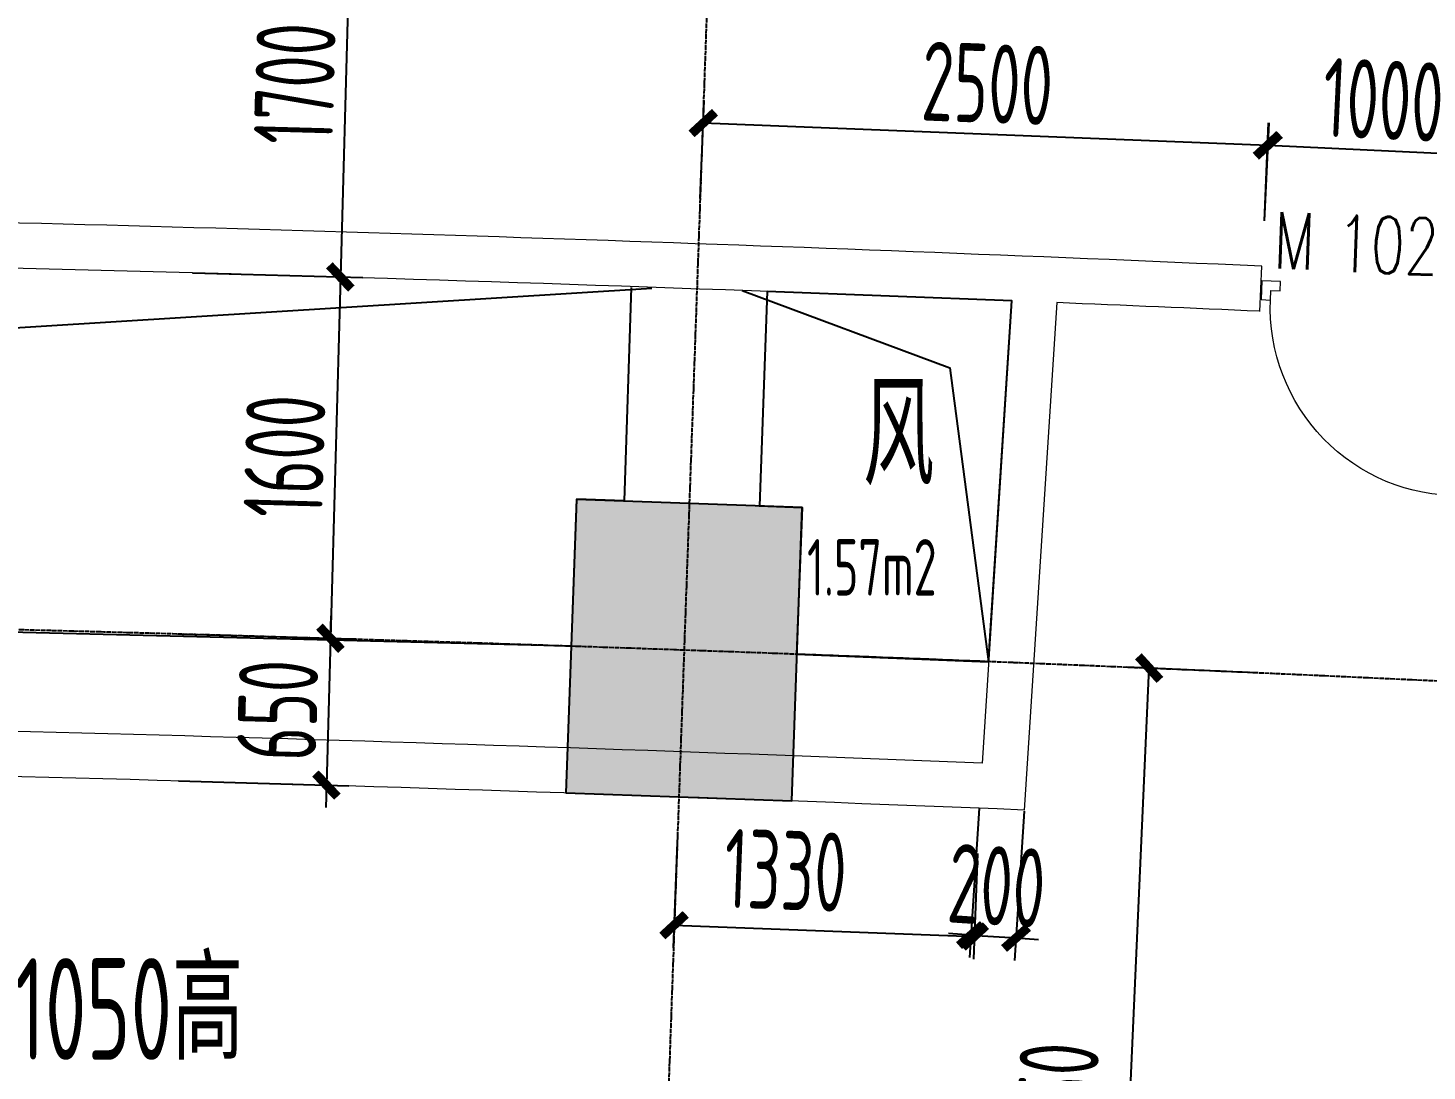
# Model space of a CAD drawing. Header units: millimetres. Extents: x 11677979 to 24947533, y -12764720 to -6308891.
# Drawn here: x 11786499 to 11792693, y -6395431 to -6390814 of the extents above; entities that cross this region are included whole.
import ezdxf
from ezdxf.enums import TextEntityAlignment as Align

# ---------------------------------------------------------------- set-up
doc = ezdxf.new("R2010")
doc.units = ezdxf.units.MM
doc.header["$LTSCALE"] = 10
for name, pattern in [('A2-RG-AXIS$0$CENTER', [2, 1.25, -0.25, 0.25, -0.25]), ('A2-RG-AXIS$0$DOTE', [2.42, 2, -0.2, 0.02, -0.2]), ('A2-RI-F4$0$A2-RG-AXIS$0$CENTER', [2, 1.25, -0.25, 0.25, -0.25]), ('A2-RI-F4$0$A2-RG-AXIS$0$DOTE', [2.42, 2, -0.2, 0.02, -0.2])]:
    doc.linetypes.add(name, pattern=pattern)
for name, color, linetype in [('A2-RB-F4$0$$34$A-DIMS-100', 1, 'Continuous'), ('A2-RB-F4$0$A-DIMS-100', 1, 'Continuous'), ('A2-RG-AXIS$0$A-GRID', 1, 'A2-RG-AXIS$0$CENTER'), ('A2-RI-F4$0$A-HOLE', 2, 'Continuous'), ('A2-RI-F4$0$A-SYMB-AREA', 4, 'Continuous'), ('A2-RI-F4$0$A-SYMB-DOOR', 4, 'Continuous'), ('A2-RI-F4$0$A-SYMB-NAME', 4, 'Continuous'), ('A2-RI-F4$0$A-SYMB-VOID', 35, 'Continuous'), ('A2-RI-F4$0$A2-RB-F4$0$$34$A-DIMS-100', 1, 'Continuous'), ('A2-RI-F4$0$A2-RB-F4$0$A-DIMS-100', 1, 'Continuous'), ('A2-RI-F4$0$A2-RG-AXIS$0$A-GRID', 1, 'A2-RI-F4$0$A2-RG-AXIS$0$CENTER'), ('A2-RI-F4$0$A2-RS-F4$0$A-HATH-GRAY', 8, 'Continuous'), ('A2-RI-F4$0$A2-RS-F4$0$A-WALL-CONC', 6, 'Continuous'), ('A2-RS-F4$0$A-HATH-GRAY', 8, 'Continuous'), ('A2-RS-F4$0$A-WALL-CONC', 6, 'Continuous')]:
    doc.layers.add(name, color=color, linetype=linetype)
doc.layers.add('A2-RI-F4$0$A-DOOR', color=32, linetype='Continuous', lineweight=5)
doc.layers.add('A2-RI-F4$0$A-WALL', color=7, linetype='Continuous', lineweight=5)
doc.styles.add('A2-RB-F4$0$$0$XD2008', font='hzs.shx', dxfattribs={"width": 0.7, "bigfont": 'hztxt.shx'})
doc.styles.add('A2-RB-F4$0$XD2008', font='hzs.shx', dxfattribs={"width": 0.7, "bigfont": 'hztxt.shx'})
doc.styles.add('A2-RI-F4$0$A2-RB-F4$0$$0$XD2008', font='hzs.shx', dxfattribs={"width": 0.7, "bigfont": 'hztxt.shx'})
doc.styles.add('A2-RI-F4$0$A2-RB-F4$0$XD2008', font='hzs.shx', dxfattribs={"width": 0.7, "bigfont": 'hztxt.shx'})
doc.styles.add('A2-RI-F4$0$ECADI', font='hzs.shx', dxfattribs={"width": 0.7, "bigfont": 'hztxt.shx'})
doc.styles.add('A2-RI-F4$0$ECADI-TXT', font='simplex.shx', dxfattribs={"bigfont": 'hztxt.shx'})
doc.dimstyles.new('A2-RB-F4$0$$0$XD100$0', dxfattribs={"dimscale": 100, "dimtxt": 3.5, "dimasz": 1, "dimexe": 1, "dimexo": 2, "dimgap": 0.5, "dimtad": 1, "dimdec": 0, "dimdsep": 46, "dimtxsty": 'A2-RB-F4$0$$0$XD2008', "dimblk1": 'A2-RB-F4$0$$20$_ArchTick', "dimblk2": 'A2-RB-F4$0$$20$_ArchTick', "dimsah": 1, "dimcen": 2.5, "dimclrt": 4, "dimaunit": 1, "dimadec": 0, "dimazin": 0, "dimtfac": 1, "dimtdec": 0, "dimtix": 1, "dimtmove": 2, "dimatfit": 3, "dimfxl": 0, "dimtolj": 1, "dimtzin": 0, "dimarcsym": 0})
doc.dimstyles.new('A2-RB-F4$0$XD100$0', dxfattribs={"dimscale": 100, "dimtxt": 3.5, "dimasz": 1, "dimexe": 1, "dimexo": 2, "dimgap": 0.5, "dimtad": 1, "dimdec": 0, "dimdsep": 46, "dimtxsty": 'A2-RB-F4$0$XD2008', "dimblk1": 'A2-RB-F4$0$_ArchTick', "dimblk2": 'A2-RB-F4$0$_ArchTick', "dimsah": 1, "dimcen": 2.5, "dimclrt": 4, "dimaunit": 1, "dimadec": 0, "dimazin": 0, "dimtfac": 1, "dimtdec": 0, "dimtix": 1, "dimtmove": 1, "dimatfit": 3, "dimfxl": 0, "dimtolj": 1, "dimtzin": 0, "dimarcsym": 0})
doc.dimstyles.new('A2-RI-F4$0$A2-RB-F4$0$$0$XD100$0', dxfattribs={"dimscale": 100, "dimtxt": 3.5, "dimasz": 1, "dimexe": 1, "dimexo": 2, "dimgap": 0.5, "dimtad": 1, "dimdec": 0, "dimdsep": 46, "dimtxsty": 'A2-RI-F4$0$A2-RB-F4$0$$0$XD2008', "dimblk1": 'A2-RI-F4$0$A2-RB-F4$0$$20$_ArchTick', "dimblk2": 'A2-RI-F4$0$A2-RB-F4$0$$20$_ArchTick', "dimsah": 1, "dimcen": 2.5, "dimclrt": 4, "dimaunit": 1, "dimadec": 0, "dimazin": 0, "dimtfac": 1, "dimtdec": 0, "dimtix": 1, "dimtmove": 2, "dimatfit": 3, "dimfxl": 0, "dimtolj": 1, "dimtzin": 0, "dimarcsym": 0})
doc.dimstyles.new('A2-RI-F4$0$A2-RB-F4$0$XD100$0', dxfattribs={"dimscale": 100, "dimtxt": 3.5, "dimasz": 1, "dimexe": 1, "dimexo": 2, "dimgap": 0.5, "dimtad": 1, "dimdec": 0, "dimdsep": 46, "dimtxsty": 'A2-RI-F4$0$A2-RB-F4$0$XD2008', "dimblk1": 'A2-RI-F4$0$A2-RB-F4$0$_ArchTick', "dimblk2": 'A2-RI-F4$0$A2-RB-F4$0$_ArchTick', "dimsah": 1, "dimcen": 2.5, "dimclrt": 4, "dimaunit": 1, "dimadec": 0, "dimazin": 0, "dimtfac": 1, "dimtdec": 0, "dimtix": 1, "dimtmove": 1, "dimatfit": 3, "dimfxl": 0, "dimtolj": 1, "dimtzin": 0, "dimarcsym": 0})

# ---------------------------------------------------------------- blocks, each defined once
blk = doc.blocks.new('A2-RB-F4$0$$20$_ArchTick')
at = {"color": 0, "linetype": 'ByBlock', "const_width": 0.4}
blk.add_lwpolyline([(-0.5, -0.5), (0.5, 0.5)], dxfattribs=at)
blk = doc.blocks.new('*D341')
at = {"layer": 'A2-RB-F4$0$$34$A-DIMS-100', "color": 0, "lineweight": -2, "transparency": 16777216}
for p, q in [((11787274.4, -6390198.7), (11788028.6, -6390219.4)), ((11787928.6, -6390216.7), (11787882, -6391916)), ((11787227.8, -6391898.1), (11787982, -6391918.8))]:
    blk.add_line(p, q, dxfattribs=at)
at = {"layer": 'Defpoints', "color": 0, "transparency": 16777216}
for p in [(11787074.5, -6390193.2), (11787027.9, -6391892.6), (11787882, -6391916)]:
    blk.add_point(p, dxfattribs=at)
at = {"layer": 'A2-RB-F4$0$$34$A-DIMS-100', "color": 0, "lineweight": -2, "transparency": 16777216, "xscale": 100, "yscale": 100, "zscale": 100}
for p, rotation in [((11787928.6, -6390216.7), 88.42773998202016), ((11787882, -6391916), 268.4277399820201)]:
    blk.add_blockref('A2-RB-F4$0$$20$_ArchTick', p, dxfattribs=dict(at, rotation=rotation))
at = {"layer": 'A2-RB-F4$0$$34$A-DIMS-100', "color": 4, "transparency": 16777216, "insert": (11787680.4, -6391060.2), "char_height": 350, "attachment_point": 5, "rotation": 88.42774, "style": 'A2-RB-F4$0$$0$XD2008'}
blk.add_mtext('\\A1;1700', dxfattribs=at)
blk = doc.blocks.new('*D342')
at = {"layer": 'A2-RB-F4$0$$34$A-DIMS-100', "color": 0, "lineweight": -2, "transparency": 16777216}
for p, q in [((11787227.8, -6391898.1), (11787982, -6391918.8)), ((11787882, -6391916), (11787838.1, -6393515.4)), ((11787183.9, -6393497.5), (11787938.1, -6393518.2))]:
    blk.add_line(p, q, dxfattribs=at)
at = {"layer": 'Defpoints', "color": 0, "transparency": 16777216}
for p in [(11787027.9, -6391892.6), (11786984, -6393492), (11787838.1, -6393515.4)]:
    blk.add_point(p, dxfattribs=at)
at = {"layer": 'A2-RB-F4$0$$34$A-DIMS-100', "color": 0, "lineweight": -2, "transparency": 16777216, "xscale": 100, "yscale": 100, "zscale": 100}
for p, rotation in [((11787882, -6391916), 88.42773998210096), ((11787838.1, -6393515.4), 268.427739982101)]:
    blk.add_blockref('A2-RB-F4$0$$20$_ArchTick', p, dxfattribs=dict(at, rotation=rotation))
at = {"layer": 'A2-RB-F4$0$$34$A-DIMS-100', "color": 4, "transparency": 16777216, "insert": (11787635.1, -6392709.5), "char_height": 350, "attachment_point": 5, "rotation": 88.42774, "style": 'A2-RB-F4$0$$0$XD2008'}
blk.add_mtext('\\A1;1600', dxfattribs=at)
blk = doc.blocks.new('A2-RB-F4$0$_ArchTick')
at = {"color": 0, "linetype": 'ByBlock', "const_width": 0.4}
blk.add_lwpolyline([(-0.5, -0.5), (0.5, 0.5)], dxfattribs=at)
blk = doc.blocks.new('*D330')
at = {"layer": 'A2-RB-F4$0$A-DIMS-100', "color": 0, "lineweight": -2, "transparency": 16777216}
for p, q in [((11791317.9, -6396894.3), (11791462.7, -6393647.5)), ((11791933.3, -6393668.5), (11791362.8, -6393643.1)), ((11791788.5, -6396915.3), (11791218, -6396889.9))]:
    blk.add_line(p, q, dxfattribs=at)
at = {"layer": 'Defpoints', "color": 0, "transparency": 16777216}
for p in [(11791462.7, -6393647.5), (11792133.1, -6393677.4), (11791988.3, -6396924.2)]:
    blk.add_point(p, dxfattribs=at)
at = {"layer": 'A2-RB-F4$0$A-DIMS-100', "color": 0, "lineweight": -2, "transparency": 16777216, "xscale": 100, "yscale": 100, "zscale": 100}
for p, rotation in [((11791462.7, -6393647.5), 87.44629700430224), ((11791317.9, -6396894.3), 267.4462970043022)]:
    blk.add_blockref('A2-RB-F4$0$_ArchTick', p, dxfattribs=dict(at, rotation=rotation))
at = {"layer": 'A2-RB-F4$0$A-DIMS-100', "color": 4, "transparency": 16777216, "insert": (11791054.4, -6395598.2), "char_height": 350, "attachment_point": 5, "rotation": 87.4463, "style": 'A2-RB-F4$0$XD2008'}
blk.add_mtext('\\A1;3250', dxfattribs=at)
blk = doc.blocks.new('*D252')
at = {"layer": 'A2-RB-F4$0$$34$A-DIMS-100', "color": 0, "lineweight": -2, "transparency": 16777216}
for p, q in [((11787838.1, -6393515.4), (11787840.8, -6393415.5)), ((11787183.9, -6393497.5), (11787938.1, -6393518.2)), ((11787838.1, -6393515.4), (11787820.3, -6394165.2)), ((11787166.1, -6394147.2), (11787920.2, -6394167.9)), ((11787820.3, -6394165.2), (11787817.5, -6394265.1))]:
    blk.add_line(p, q, dxfattribs=at)
at = {"layer": 'Defpoints', "color": 0, "transparency": 16777216}
for p in [(11786984, -6393492), (11786966.1, -6394141.7), (11787820.3, -6394165.2)]:
    blk.add_point(p, dxfattribs=at)
at = {"layer": 'A2-RB-F4$0$$34$A-DIMS-100', "color": 0, "lineweight": -2, "transparency": 16777216, "xscale": 100, "yscale": 100, "zscale": 100}
for p, rotation in [((11787838.1, -6393515.4), 268.4277399820239), ((11787820.3, -6394165.2), 88.42773998202388)]:
    blk.add_blockref('A2-RB-F4$0$$20$_ArchTick', p, dxfattribs=dict(at, rotation=rotation))
at = {"layer": 'A2-RB-F4$0$$34$A-DIMS-100', "color": 4, "transparency": 16777216, "insert": (11787604.3, -6393834.1), "char_height": 350, "attachment_point": 5, "rotation": 88.42774, "style": 'A2-RB-F4$0$$0$XD2008'}
blk.add_mtext('\\A1;650', dxfattribs=at)
blk = doc.blocks.new('*D131')
at = {"layer": 'A2-RB-F4$0$$34$A-DIMS-100', "color": 0, "lineweight": -2, "transparency": 16777216}
for p, q in [((11791973.4, -6391668.3), (11791994, -6391233.3)), ((11791989.2, -6391333.2), (11792988.3, -6391380.5)), ((11792972.5, -6391715.5), (11792993.1, -6391280.6))]:
    blk.add_line(p, q, dxfattribs=at)
at = {"layer": 'Defpoints', "color": 0, "transparency": 16777216}
for p in [(11792988.3, -6391380.5), (11791963.9, -6391868), (11792963, -6391915.3)]:
    blk.add_point(p, dxfattribs=at)
at = {"layer": 'A2-RB-F4$0$$34$A-DIMS-100', "color": 0, "lineweight": -2, "transparency": 16777216, "xscale": 100, "yscale": 100, "zscale": 100}
for p, rotation in [((11791989.2, -6391333.2), 177.2906238448156), ((11792988.3, -6391380.5), 357.2906238448156)]:
    blk.add_blockref('A2-RB-F4$0$$20$_ArchTick', p, dxfattribs=dict(at, rotation=rotation))
at = {"layer": 'A2-RB-F4$0$$34$A-DIMS-100', "color": 4, "transparency": 16777216, "insert": (11792499.4, -6391132.1), "char_height": 350, "attachment_point": 5, "rotation": 357.29062, "style": 'A2-RB-F4$0$$0$XD2008'}
blk.add_mtext('\\A1;1000', dxfattribs=at)
blk = doc.blocks.new('*D132')
at = {"layer": 'A2-RB-F4$0$$34$A-DIMS-100', "color": 0, "lineweight": -2, "transparency": 16777216}
for p, q in [((11789475.5, -6391569.4), (11789492.7, -6391134.8)), ((11791986.6, -6391333.6), (11789488.8, -6391234.8)), ((11791973.4, -6391668.3), (11791990.6, -6391233.7))]:
    blk.add_line(p, q, dxfattribs=at)
at = {"layer": 'Defpoints', "color": 0, "transparency": 16777216}
for p in [(11789488.8, -6391234.8), (11789467.6, -6391769.3), (11791965.5, -6391868.1)]:
    blk.add_point(p, dxfattribs=at)
at = {"layer": 'A2-RB-F4$0$$34$A-DIMS-100', "color": 0, "lineweight": -2, "transparency": 16777216, "xscale": 100, "yscale": 100, "zscale": 100}
for p, rotation in [((11789488.8, -6391234.8), 177.7342514903632), ((11791986.6, -6391333.6), 357.7342514903631)]:
    blk.add_blockref('A2-RB-F4$0$$20$_ArchTick', p, dxfattribs=dict(at, rotation=rotation))
at = {"layer": 'A2-RB-F4$0$$34$A-DIMS-100', "color": 4, "transparency": 16777216, "insert": (11790746.6, -6391059.3), "char_height": 350, "attachment_point": 5, "rotation": 357.73425, "style": 'A2-RB-F4$0$$0$XD2008'}
blk.add_mtext('\\A1;2500', dxfattribs=at)
blk = doc.blocks.new('*D144')
at = {"layer": 'A2-RB-F4$0$A-DIMS-100', "color": 0, "lineweight": -2, "transparency": 16777216}
for p, q in [((11789373.2, -6394417.8), (11789355.6, -6394885.4)), ((11790702.5, -6394467.7), (11790685, -6394935.3)), ((11789359.4, -6394785.5), (11790688.7, -6394835.4))]:
    blk.add_line(p, q, dxfattribs=at)
at = {"layer": 'Defpoints', "color": 0, "transparency": 16777216}
for p in [(11789380.7, -6394217.9), (11790710, -6394267.8), (11790688.7, -6394835.4)]:
    blk.add_point(p, dxfattribs=at)
at = {"layer": 'A2-RB-F4$0$A-DIMS-100', "color": 0, "lineweight": -2, "transparency": 16777216, "xscale": 100, "yscale": 100, "zscale": 100}
for p, rotation in [((11789359.4, -6394785.5), 177.8507659625016), ((11790688.7, -6394835.4), 357.8507659625016)]:
    blk.add_blockref('A2-RB-F4$0$_ArchTick', p, dxfattribs=dict(at, rotation=rotation))
at = {"layer": 'A2-RB-F4$0$A-DIMS-100', "color": 4, "transparency": 16777216, "insert": (11789852.9, -6394542.8), "char_height": 350, "attachment_point": 5, "rotation": 357.85077, "style": 'A2-RB-F4$0$XD2008'}
blk.add_mtext('\\A1;1330', dxfattribs=at)
blk = doc.blocks.new('*D145')
at = {"layer": 'A2-RB-F4$0$A-DIMS-100', "color": 0, "lineweight": -2, "transparency": 16777216}
for p, q in [((11790710, -6394267.8), (11790667.5, -6394928.9)), ((11790909.6, -6394280.6), (11790867.1, -6394941.7)), ((11790673.9, -6394829.1), (11790574.1, -6394822.7)), ((11790673.9, -6394829.1), (11790873.5, -6394841.9)), ((11790873.5, -6394841.9), (11790973.3, -6394848.3))]:
    blk.add_line(p, q, dxfattribs=at)
at = {"layer": 'Defpoints', "color": 0, "transparency": 16777216}
for p in [(11790722.8, -6394068.2), (11790922.4, -6394081.1), (11790873.5, -6394841.9)]:
    blk.add_point(p, dxfattribs=at)
at = {"layer": 'A2-RB-F4$0$A-DIMS-100', "color": 0, "lineweight": -2, "transparency": 16777216, "xscale": 100, "yscale": 100, "zscale": 100}
for p, rotation in [((11790673.9, -6394829.1), 356.3211735639797), ((11790873.5, -6394841.9), 176.3211735639798)]:
    blk.add_blockref('A2-RB-F4$0$_ArchTick', p, dxfattribs=dict(at, rotation=rotation))
at = {"layer": 'A2-RB-F4$0$A-DIMS-100', "color": 4, "transparency": 16777216, "insert": (11790788.2, -6394611), "char_height": 350, "attachment_point": 5, "rotation": 356.32117, "style": 'A2-RB-F4$0$XD2008'}
blk.add_mtext('\\A1;200', dxfattribs=at)
blk = doc.blocks.new('A2-RG-AXIS')
at = {"layer": 'A2-RG-AXIS$0$A-GRID', "linetype": 'A2-RG-AXIS$0$DOTE'}
blk.add_line((11790308.6, -6368084.2), (11788882.2, -6408258.9), dxfattribs=at)
for radius in [308700, 304100, 300800]:
    blk.add_arc((11778730.7, -6694178.7), radius, 75.589285, 95.407644, dxfattribs=at)
blk = doc.blocks.new('A2-RI-F4$0$door-1000')
for p, q in [((0.6493, 0.6471), (0.7083, 0.7059)), ((0.7083, 0.7059), (0.7083, 0.7059)), ((0.7083, 0.7059), (0.7672, 0.6469)), ((0.6787, 0.6175), (0.6493, 0.6471)), ((0.7082, 0.647), (0.6787, 0.6175)), ((0.7376, 0.6174), (0.7082, 0.647)), ((0.7672, 0.6469), (0.7376, 0.6174)), ((0.059, 0.0588), (0, 0)), ((0, 0), (0.0588, -0.059)), ((0, 0), (0, 0)), ((0.0589, -0.0001), (0.0884, 0.0293)), ((0.0884, 0.0293), (0.059, 0.0588)), ((0.0588, -0.059), (0.0883, -0.0296)), ((0.0883, -0.0296), (0.0589, -0.0001)), ((0.1179, -0.0002), (0.0883, -0.0296)), ((0.0883, -0.0296), (0.6766, -0.6199)), ((0.7061, -0.5905), (0.1179, -0.0002)), ((0.5051, -0.3888), (0.5301, -0.3639)), ((0.4506, -0.4431), (0.4756, -0.4182)), ((0.6183, -0.5024), (0.6432, -0.4775)), ((0.5638, -0.5566), (0.5888, -0.5318)), ((0.6766, -0.6199), (0.7061, -0.5905))]:
    blk.add_line(p, q)
at = {"lineweight": 13}
for p, q in [((0.6432, -0.4775), (0.5301, -0.3639)), ((0.5638, -0.5566), (0.4506, -0.4431))]:
    blk.add_line(p, q, dxfattribs=at)
blk.add_arc((0.1481, 0.0285), 0.8333, 312.03498, 44.97267, dxfattribs=at)
blk = doc.blocks.new('A2-RI-F4$0$5erhfh')
at = {"layer": 'A2-RI-F4$0$A-SYMB-AREA', "style": 'A2-RI-F4$0$ECADI', "width": 0.7}
blk.add_attdef('340M2', text='', height=2.5, dxfattribs=at).set_placement((0, 1.25), align=Align.MIDDLE_LEFT)
at = {"layer": 'A2-RI-F4$0$A-SYMB-NAME', "style": 'A2-RI-F4$0$ECADI', "width": 0.7}
blk.add_attdef('CHINESENAME', (-12.292, 3.087), '', height=4.5, dxfattribs=at)
blk = doc.blocks.new('A2-RI-F4$0$A2-RB-F4$0$$20$_ArchTick')
at = {"color": 0, "linetype": 'ByBlock', "const_width": 0.4}
blk.add_lwpolyline([(-0.5, -0.5), (0.5, 0.5)], dxfattribs=at)
blk = doc.blocks.new('*D866')
at = {"layer": 'A2-RI-F4$0$A2-RB-F4$0$$34$A-DIMS-100', "color": 0, "lineweight": -2, "transparency": 16777216}
for p, q in [((11787274.4, -6390198.7), (11788028.6, -6390219.4)), ((11787928.6, -6390216.7), (11787882, -6391916)), ((11787227.8, -6391898.1), (11787982, -6391918.8))]:
    blk.add_line(p, q, dxfattribs=at)
at = {"layer": 'Defpoints', "color": 0, "transparency": 16777216}
for p in [(11787074.5, -6390193.2), (11787027.9, -6391892.6), (11787882, -6391916)]:
    blk.add_point(p, dxfattribs=at)
at = {"layer": 'A2-RI-F4$0$A2-RB-F4$0$$34$A-DIMS-100', "color": 0, "lineweight": -2, "transparency": 16777216, "xscale": 100, "yscale": 100, "zscale": 100}
for p, rotation in [((11787928.6, -6390216.7), 88.42773998202016), ((11787882, -6391916), 268.4277399820201)]:
    blk.add_blockref('A2-RI-F4$0$A2-RB-F4$0$$20$_ArchTick', p, dxfattribs=dict(at, rotation=rotation))
at = {"layer": 'A2-RI-F4$0$A2-RB-F4$0$$34$A-DIMS-100', "color": 4, "transparency": 16777216, "insert": (11787680.4, -6391060.2), "char_height": 350, "attachment_point": 5, "rotation": 88.42774, "style": 'A2-RI-F4$0$A2-RB-F4$0$$0$XD2008'}
blk.add_mtext('\\A1;1700', dxfattribs=at)
blk = doc.blocks.new('*D867')
at = {"layer": 'A2-RI-F4$0$A2-RB-F4$0$$34$A-DIMS-100', "color": 0, "lineweight": -2, "transparency": 16777216}
for p, q in [((11787227.8, -6391898.1), (11787982, -6391918.8)), ((11787882, -6391916), (11787838.1, -6393515.4)), ((11787183.9, -6393497.5), (11787938.1, -6393518.2))]:
    blk.add_line(p, q, dxfattribs=at)
at = {"layer": 'Defpoints', "color": 0, "transparency": 16777216}
for p in [(11787027.9, -6391892.6), (11786984, -6393492), (11787838.1, -6393515.4)]:
    blk.add_point(p, dxfattribs=at)
at = {"layer": 'A2-RI-F4$0$A2-RB-F4$0$$34$A-DIMS-100', "color": 0, "lineweight": -2, "transparency": 16777216, "xscale": 100, "yscale": 100, "zscale": 100}
for p, rotation in [((11787882, -6391916), 88.42773998210096), ((11787838.1, -6393515.4), 268.427739982101)]:
    blk.add_blockref('A2-RI-F4$0$A2-RB-F4$0$$20$_ArchTick', p, dxfattribs=dict(at, rotation=rotation))
at = {"layer": 'A2-RI-F4$0$A2-RB-F4$0$$34$A-DIMS-100', "color": 4, "transparency": 16777216, "insert": (11787635.1, -6392709.5), "char_height": 350, "attachment_point": 5, "rotation": 88.42774, "style": 'A2-RI-F4$0$A2-RB-F4$0$$0$XD2008'}
blk.add_mtext('\\A1;1600', dxfattribs=at)
blk = doc.blocks.new('A2-RI-F4$0$A2-RB-F4$0$_ArchTick')
at = {"color": 0, "linetype": 'ByBlock', "const_width": 0.4}
blk.add_lwpolyline([(-0.5, -0.5), (0.5, 0.5)], dxfattribs=at)
blk = doc.blocks.new('*D855')
at = {"layer": 'A2-RI-F4$0$A2-RB-F4$0$A-DIMS-100', "color": 0, "lineweight": -2, "transparency": 16777216}
for p, q in [((11791317.9, -6396894.3), (11791462.7, -6393647.5)), ((11791933.3, -6393668.5), (11791362.8, -6393643.1)), ((11791788.5, -6396915.3), (11791218, -6396889.9))]:
    blk.add_line(p, q, dxfattribs=at)
at = {"layer": 'Defpoints', "color": 0, "transparency": 16777216}
for p in [(11791462.7, -6393647.5), (11792133.1, -6393677.4), (11791988.3, -6396924.2)]:
    blk.add_point(p, dxfattribs=at)
at = {"layer": 'A2-RI-F4$0$A2-RB-F4$0$A-DIMS-100', "color": 0, "lineweight": -2, "transparency": 16777216, "xscale": 100, "yscale": 100, "zscale": 100}
for p, rotation in [((11791462.7, -6393647.5), 87.44629700430224), ((11791317.9, -6396894.3), 267.4462970043022)]:
    blk.add_blockref('A2-RI-F4$0$A2-RB-F4$0$_ArchTick', p, dxfattribs=dict(at, rotation=rotation))
at = {"layer": 'A2-RI-F4$0$A2-RB-F4$0$A-DIMS-100', "color": 4, "transparency": 16777216, "insert": (11791054.4, -6395598.2), "char_height": 350, "attachment_point": 5, "rotation": 87.4463, "style": 'A2-RI-F4$0$A2-RB-F4$0$XD2008'}
blk.add_mtext('\\A1;3250', dxfattribs=at)
blk = doc.blocks.new('*D777')
at = {"layer": 'A2-RI-F4$0$A2-RB-F4$0$$34$A-DIMS-100', "color": 0, "lineweight": -2, "transparency": 16777216}
for p, q in [((11787838.1, -6393515.4), (11787840.8, -6393415.5)), ((11787183.9, -6393497.5), (11787938.1, -6393518.2)), ((11787838.1, -6393515.4), (11787820.3, -6394165.2)), ((11787166.1, -6394147.2), (11787920.2, -6394167.9)), ((11787820.3, -6394165.2), (11787817.5, -6394265.1))]:
    blk.add_line(p, q, dxfattribs=at)
at = {"layer": 'Defpoints', "color": 0, "transparency": 16777216}
for p in [(11786984, -6393492), (11786966.1, -6394141.7), (11787820.3, -6394165.2)]:
    blk.add_point(p, dxfattribs=at)
at = {"layer": 'A2-RI-F4$0$A2-RB-F4$0$$34$A-DIMS-100', "color": 0, "lineweight": -2, "transparency": 16777216, "xscale": 100, "yscale": 100, "zscale": 100}
for p, rotation in [((11787838.1, -6393515.4), 268.4277399820239), ((11787820.3, -6394165.2), 88.42773998202388)]:
    blk.add_blockref('A2-RI-F4$0$A2-RB-F4$0$$20$_ArchTick', p, dxfattribs=dict(at, rotation=rotation))
at = {"layer": 'A2-RI-F4$0$A2-RB-F4$0$$34$A-DIMS-100', "color": 4, "transparency": 16777216, "insert": (11787604.3, -6393834.1), "char_height": 350, "attachment_point": 5, "rotation": 88.42774, "style": 'A2-RI-F4$0$A2-RB-F4$0$$0$XD2008'}
blk.add_mtext('\\A1;650', dxfattribs=at)
blk = doc.blocks.new('*D656')
at = {"layer": 'A2-RI-F4$0$A2-RB-F4$0$$34$A-DIMS-100', "color": 0, "lineweight": -2, "transparency": 16777216}
for p, q in [((11791973.4, -6391668.3), (11791994, -6391233.3)), ((11791989.2, -6391333.2), (11792988.3, -6391380.5)), ((11792972.5, -6391715.5), (11792993.1, -6391280.6))]:
    blk.add_line(p, q, dxfattribs=at)
at = {"layer": 'Defpoints', "color": 0, "transparency": 16777216}
for p in [(11792988.3, -6391380.5), (11791963.9, -6391868), (11792963, -6391915.3)]:
    blk.add_point(p, dxfattribs=at)
at = {"layer": 'A2-RI-F4$0$A2-RB-F4$0$$34$A-DIMS-100', "color": 0, "lineweight": -2, "transparency": 16777216, "xscale": 100, "yscale": 100, "zscale": 100}
for p, rotation in [((11791989.2, -6391333.2), 177.2906238448156), ((11792988.3, -6391380.5), 357.2906238448156)]:
    blk.add_blockref('A2-RI-F4$0$A2-RB-F4$0$$20$_ArchTick', p, dxfattribs=dict(at, rotation=rotation))
at = {"layer": 'A2-RI-F4$0$A2-RB-F4$0$$34$A-DIMS-100', "color": 4, "transparency": 16777216, "insert": (11792499.4, -6391132.1), "char_height": 350, "attachment_point": 5, "rotation": 357.29062, "style": 'A2-RI-F4$0$A2-RB-F4$0$$0$XD2008'}
blk.add_mtext('\\A1;1000', dxfattribs=at)
blk = doc.blocks.new('*D657')
at = {"layer": 'A2-RI-F4$0$A2-RB-F4$0$$34$A-DIMS-100', "color": 0, "lineweight": -2, "transparency": 16777216}
for p, q in [((11789475.5, -6391569.4), (11789492.7, -6391134.8)), ((11791986.6, -6391333.6), (11789488.8, -6391234.8)), ((11791973.4, -6391668.3), (11791990.6, -6391233.7))]:
    blk.add_line(p, q, dxfattribs=at)
at = {"layer": 'Defpoints', "color": 0, "transparency": 16777216}
for p in [(11789488.8, -6391234.8), (11789467.6, -6391769.3), (11791965.5, -6391868.1)]:
    blk.add_point(p, dxfattribs=at)
at = {"layer": 'A2-RI-F4$0$A2-RB-F4$0$$34$A-DIMS-100', "color": 0, "lineweight": -2, "transparency": 16777216, "xscale": 100, "yscale": 100, "zscale": 100}
for p, rotation in [((11789488.8, -6391234.8), 177.7342514903632), ((11791986.6, -6391333.6), 357.7342514903631)]:
    blk.add_blockref('A2-RI-F4$0$A2-RB-F4$0$$20$_ArchTick', p, dxfattribs=dict(at, rotation=rotation))
at = {"layer": 'A2-RI-F4$0$A2-RB-F4$0$$34$A-DIMS-100', "color": 4, "transparency": 16777216, "insert": (11790746.6, -6391059.3), "char_height": 350, "attachment_point": 5, "rotation": 357.73425, "style": 'A2-RI-F4$0$A2-RB-F4$0$$0$XD2008'}
blk.add_mtext('\\A1;2500', dxfattribs=at)
blk = doc.blocks.new('*D669')
at = {"layer": 'A2-RI-F4$0$A2-RB-F4$0$A-DIMS-100', "color": 0, "lineweight": -2, "transparency": 16777216}
for p, q in [((11789373.2, -6394417.8), (11789355.6, -6394885.4)), ((11790702.5, -6394467.7), (11790685, -6394935.3)), ((11789359.4, -6394785.5), (11790688.7, -6394835.4))]:
    blk.add_line(p, q, dxfattribs=at)
at = {"layer": 'Defpoints', "color": 0, "transparency": 16777216}
for p in [(11789380.7, -6394217.9), (11790710, -6394267.8), (11790688.7, -6394835.4)]:
    blk.add_point(p, dxfattribs=at)
at = {"layer": 'A2-RI-F4$0$A2-RB-F4$0$A-DIMS-100', "color": 0, "lineweight": -2, "transparency": 16777216, "xscale": 100, "yscale": 100, "zscale": 100}
for p, rotation in [((11789359.4, -6394785.5), 177.8507659625016), ((11790688.7, -6394835.4), 357.8507659625016)]:
    blk.add_blockref('A2-RI-F4$0$A2-RB-F4$0$_ArchTick', p, dxfattribs=dict(at, rotation=rotation))
at = {"layer": 'A2-RI-F4$0$A2-RB-F4$0$A-DIMS-100', "color": 4, "transparency": 16777216, "insert": (11789852.9, -6394542.8), "char_height": 350, "attachment_point": 5, "rotation": 357.85077, "style": 'A2-RI-F4$0$A2-RB-F4$0$XD2008'}
blk.add_mtext('\\A1;1330', dxfattribs=at)
blk = doc.blocks.new('*D670')
at = {"layer": 'A2-RI-F4$0$A2-RB-F4$0$A-DIMS-100', "color": 0, "lineweight": -2, "transparency": 16777216}
for p, q in [((11790710, -6394267.8), (11790667.5, -6394928.9)), ((11790909.6, -6394280.6), (11790867.1, -6394941.7)), ((11790673.9, -6394829.1), (11790574.1, -6394822.7)), ((11790673.9, -6394829.1), (11790873.5, -6394841.9)), ((11790873.5, -6394841.9), (11790973.3, -6394848.3))]:
    blk.add_line(p, q, dxfattribs=at)
at = {"layer": 'Defpoints', "color": 0, "transparency": 16777216}
for p in [(11790722.8, -6394068.2), (11790922.4, -6394081.1), (11790873.5, -6394841.9)]:
    blk.add_point(p, dxfattribs=at)
at = {"layer": 'A2-RI-F4$0$A2-RB-F4$0$A-DIMS-100', "color": 0, "lineweight": -2, "transparency": 16777216, "xscale": 100, "yscale": 100, "zscale": 100}
for p, rotation in [((11790673.9, -6394829.1), 356.3211735639797), ((11790873.5, -6394841.9), 176.3211735639798)]:
    blk.add_blockref('A2-RI-F4$0$A2-RB-F4$0$_ArchTick', p, dxfattribs=dict(at, rotation=rotation))
at = {"layer": 'A2-RI-F4$0$A2-RB-F4$0$A-DIMS-100', "color": 4, "transparency": 16777216, "insert": (11790788.2, -6394611), "char_height": 350, "attachment_point": 5, "rotation": 356.32117, "style": 'A2-RI-F4$0$A2-RB-F4$0$XD2008'}
blk.add_mtext('\\A1;200', dxfattribs=at)
blk = doc.blocks.new('A2-RI-F4$0$A2-RG-AXIS')
at = {"layer": 'A2-RI-F4$0$A2-RG-AXIS$0$A-GRID', "linetype": 'A2-RI-F4$0$A2-RG-AXIS$0$DOTE'}
blk.add_line((11790308.6, -6368084.2), (11788882.2, -6408258.9), dxfattribs=at)
for radius in [308700, 304100, 300800]:
    blk.add_arc((11778730.7, -6694178.7), radius, 75.589285, 95.407644, dxfattribs=at)
blk = doc.blocks.new('A2-RI-F4$0$A2-RS-F4')
at = {"layer": 'A2-RI-F4$0$A2-RS-F4$0$A-HATH-GRAY', "ltscale": 3}
h = blk.add_hatch(color=256, dxfattribs=at)
h.paths.add_polyline_path([(11780370.9, -6378132.8), (11781370.9, -6378139.6), (11781379.7, -6376839.6), (11780379.7, -6376832.8)])
h.paths.add_polyline_path([(11771295.3, -6378216.2), (11772295, -6378194.3), (11772266.5, -6376894.6), (11771266.7, -6376916.1)])
h.paths.add_polyline_path([(11789445.2, -6378310.2), (11790444.5, -6378345.7), (11790490.7, -6377046.5), (11789491.3, -6377010.6)])
h.paths.add_polyline_path([(11794061, -6377995.6), (11794659.8, -6378034.1), (11794711.1, -6377235.6), (11794112.3, -6377197.1)])
h.paths.add_polyline_path([(11762225.8, -6378560), (11763224.5, -6378509.3), (11763158.6, -6377210.6), (11762159.9, -6377261.3)])
h.paths.add_polyline_path([(11756037.9, -6378647), (11756835.4, -6378583.6), (11756756.1, -6377586.7), (11755958.6, -6377650.1)])
h.paths.add_polyline_path([(11801644.4, -6378461.8), (11802243.1, -6378500.3), (11802294.5, -6377701.9), (11801695.7, -6377663.4)])
h.paths.add_polyline_path([(11751541.3, -6379498.7), (11752338.8, -6379435.3), (11752219.8, -6377940), (11751422.4, -6378003.4)])
h.paths.add_polyline_path([(11807663.9, -6379405.7), (11808460.5, -6379479.9), (11808571.8, -6378285.1), (11807775.3, -6378210.6)])
h.paths.add_polyline_path([(11816584.8, -6380403.2), (11817577.3, -6380525.1), (11817735.8, -6379234.7), (11816743.2, -6379112.9)])
h.paths.add_polyline_path([(11825579.4, -6381618.6), (11826568.2, -6381768.4), (11826762.9, -6380483.1), (11825774.2, -6380333.3)])
h.paths.add_polyline_path([(11793833.2, -6381538.6), (11794432, -6381577.1), (11794483.3, -6380778.7), (11793884.5, -6380740.2)])
h.paths.add_polyline_path([(11801416.6, -6382004.6), (11802015.3, -6382043.1), (11802066.7, -6381244.7), (11801467.9, -6381206.2)])
h.paths.add_polyline_path([(11834536.4, -6383084.9), (11835520.4, -6383263), (11835752, -6381983.8), (11834767.9, -6381805.7)])
h.paths.add_polyline_path([(11843441.7, -6384836.8), (11844420.2, -6385043.1), (11844688.3, -6383771), (11843709.9, -6383564.7)])
h.paths.add_polyline_path([(11849706.8, -6386047.7), (11850486.4, -6386227.4), (11850720.8, -6385255.2), (11849941.2, -6385075.5)])
h.paths.add_polyline_path([(11756683.4, -6386771.7), (11757480.7, -6386706.4), (11757402.3, -6385711.3), (11756604.9, -6385774.7)])
h.paths.add_polyline_path([(11752167.8, -6387373.9), (11752965.3, -6387310.5), (11752846.3, -6385815.2), (11752048.8, -6385878.6)])
h.paths.add_polyline_path([(11854131.9, -6387106.5), (11854911.5, -6387286.2), (11855145.9, -6386314), (11854366.3, -6386134.3)])
h.paths.add_polyline_path([(11793236.4, -6390820.6), (11793835.2, -6390859), (11793886.5, -6390060.7), (11793287.7, -6390022.2)])
h.paths.add_polyline_path([(11800819.8, -6391285.9), (11801418.6, -6391324.4), (11801469.9, -6390525.9), (11800871.2, -6390487.4)])
h.paths.add_polyline_path([(11847832.2, -6393825.3), (11848611.8, -6394005), (11848846.2, -6393032.8), (11848066.6, -6392853.1)])
h.paths.add_polyline_path([(11780263.2, -6394032.4), (11781263.2, -6394039.2), (11781272, -6392739.2), (11780272, -6392732.1)])
h.paths.add_polyline_path([(11771644.2, -6394112.4), (11772644, -6394090.4), (11772615.4, -6392790.7), (11771615.7, -6392812.3)])
h.paths.add_polyline_path([(11788881, -6394200.2), (11789880.4, -6394235.7), (11789926.5, -6392936.5), (11788927.1, -6392900.6)])
h.paths.add_polyline_path([(11793008.6, -6394363.6), (11793607.4, -6394402.1), (11793658.7, -6393603.7), (11793059.9, -6393565.2)])
h.paths.add_polyline_path([(11763031, -6394439.6), (11764029.7, -6394388.9), (11763963.9, -6393090.2), (11762965.1, -6393140.9)])
h.paths.add_polyline_path([(11757322.6, -6394796.6), (11758120, -6394731.3), (11758040.8, -6393736.3), (11757243.3, -6393799.7)])
h.paths.add_polyline_path([(11800592, -6394828.7), (11801190.8, -6394867.2), (11801242.1, -6394068.8), (11800643.4, -6394030.3)])
h.paths.add_polyline_path([(11852257.4, -6394883.9), (11853037, -6395063.6), (11853271.3, -6394091.4), (11852491.7, -6393911.7)])
h.paths.add_polyline_path([(11752786.3, -6395149.5), (11753583.8, -6395086), (11753464.9, -6393590.8), (11752667.4, -6393654.2)])
h.paths.add_polyline_path([(11806188.5, -6395237.1), (11806985.1, -6395311.3), (11807096.4, -6394116.5), (11806299.9, -6394042)])
h.paths.add_polyline_path([(11814655.7, -6396186), (11815648.4, -6396307.3), (11815806.1, -6395016.9), (11814813.5, -6394895.6)])
h.paths.add_polyline_path([(11823197.5, -6397340.4), (11824186.2, -6397490.2), (11824381, -6396204.9), (11823392.2, -6396055.1)])
h.paths.add_polyline_path([(11831681.6, -6398728.6), (11832663, -6398920.7), (11832912.6, -6397644.9), (11831931.2, -6397452.8)])
h.paths.add_polyline_path([(11840164, -6400382.5), (11841142.5, -6400588.8), (11841410.7, -6399316.8), (11840432.2, -6399110.5)])
edge = h.paths.add_edge_path()
edge.add_arc((11780719.1, -6400485.4), 450, 0, 360)
edge = h.paths.add_edge_path()
edge.add_arc((11772285.6, -6400549.4), 450, 0, 360)
edge = h.paths.add_edge_path()
edge.add_arc((11789151.8, -6400663.7), 450, 0, 360)
edge = h.paths.add_edge_path()
edge.add_arc((11763857, -6400855.6), 450, 0, 360)
h.paths.add_polyline_path([(11845945.9, -6401651.6), (11846725.5, -6401831.2), (11846959.8, -6400859), (11846180.2, -6400679.3)])
edge = h.paths.add_edge_path()
edge.add_arc((11797575.5, -6401083.9), 450, 0, 360)
edge = h.paths.add_edge_path()
edge.add_arc((11755440.6, -6401403.6), 450.5, 0, 360)
edge = h.paths.add_edge_path()
edge.add_arc((11805983.7, -6401745.9), 450, 0, 360)
h.paths.add_polyline_path([(11850371.1, -6402710), (11851150.7, -6402889.7), (11851385, -6401917.5), (11850605.5, -6401737.8)])
edge = h.paths.add_edge_path()
edge.add_arc((11814369.4, -6402649), 450, 0, 360)
edge = h.paths.add_edge_path()
edge.add_arc((11822725.7, -6403792.5), 450, 0, 360)
edge = h.paths.add_edge_path()
edge.add_arc((11831045.7, -6405175.5), 450, 0, 360)
edge = h.paths.add_edge_path()
edge.add_arc((11839322.6, -6406796.9), 450.5, 0, 360)
edge = h.paths.add_edge_path()
edge.add_arc((11847549.5, -6408655.2), 450.5, 0, 360)
at = {"layer": 'A2-RI-F4$0$A2-RS-F4$0$A-WALL-CONC'}
blk.add_3dface([(11788881, -6394200.2), (11789880.4, -6394235.7), (11789926.5, -6392936.5), (11788927.1, -6392900.6)], dxfattribs=at)
blk = doc.blocks.new('A2-RI-F4$0$ECADI-TAG-DOOR')
blk = doc.blocks.new('A2-RS-F4')
at = {"layer": 'A2-RS-F4$0$A-HATH-GRAY', "ltscale": 3}
h = blk.add_hatch(color=256, dxfattribs=at)
h.paths.add_polyline_path([(11780370.9, -6378132.8), (11781370.9, -6378139.6), (11781379.7, -6376839.6), (11780379.7, -6376832.8)])
h.paths.add_polyline_path([(11771295.3, -6378216.2), (11772295, -6378194.3), (11772266.5, -6376894.6), (11771266.7, -6376916.1)])
h.paths.add_polyline_path([(11789445.2, -6378310.2), (11790444.5, -6378345.7), (11790490.7, -6377046.5), (11789491.3, -6377010.6)])
h.paths.add_polyline_path([(11794061, -6377995.6), (11794659.8, -6378034.1), (11794711.1, -6377235.6), (11794112.3, -6377197.1)])
h.paths.add_polyline_path([(11762225.8, -6378560), (11763224.5, -6378509.3), (11763158.6, -6377210.6), (11762159.9, -6377261.3)])
h.paths.add_polyline_path([(11756037.9, -6378647), (11756835.4, -6378583.6), (11756756.1, -6377586.7), (11755958.6, -6377650.1)])
h.paths.add_polyline_path([(11801644.4, -6378461.8), (11802243.1, -6378500.3), (11802294.5, -6377701.9), (11801695.7, -6377663.4)])
h.paths.add_polyline_path([(11751541.3, -6379498.7), (11752338.8, -6379435.3), (11752219.8, -6377940), (11751422.4, -6378003.4)])
h.paths.add_polyline_path([(11807663.9, -6379405.7), (11808460.5, -6379479.9), (11808571.8, -6378285.1), (11807775.3, -6378210.6)])
h.paths.add_polyline_path([(11816584.8, -6380403.2), (11817577.3, -6380525.1), (11817735.8, -6379234.7), (11816743.2, -6379112.9)])
h.paths.add_polyline_path([(11825579.4, -6381618.6), (11826568.2, -6381768.4), (11826762.9, -6380483.1), (11825774.2, -6380333.3)])
h.paths.add_polyline_path([(11793833.2, -6381538.6), (11794432, -6381577.1), (11794483.3, -6380778.7), (11793884.5, -6380740.2)])
h.paths.add_polyline_path([(11801416.6, -6382004.6), (11802015.3, -6382043.1), (11802066.7, -6381244.7), (11801467.9, -6381206.2)])
h.paths.add_polyline_path([(11834536.4, -6383084.9), (11835520.4, -6383263), (11835752, -6381983.8), (11834767.9, -6381805.7)])
h.paths.add_polyline_path([(11843441.7, -6384836.8), (11844420.2, -6385043.1), (11844688.3, -6383771), (11843709.9, -6383564.7)])
h.paths.add_polyline_path([(11849706.8, -6386047.7), (11850486.4, -6386227.4), (11850720.8, -6385255.2), (11849941.2, -6385075.5)])
h.paths.add_polyline_path([(11756683.4, -6386771.7), (11757480.7, -6386706.4), (11757402.3, -6385711.3), (11756604.9, -6385774.7)])
h.paths.add_polyline_path([(11752167.8, -6387373.9), (11752965.3, -6387310.5), (11752846.3, -6385815.2), (11752048.8, -6385878.6)])
h.paths.add_polyline_path([(11854131.9, -6387106.5), (11854911.5, -6387286.2), (11855145.9, -6386314), (11854366.3, -6386134.3)])
h.paths.add_polyline_path([(11793236.4, -6390820.6), (11793835.2, -6390859), (11793886.5, -6390060.7), (11793287.7, -6390022.2)])
h.paths.add_polyline_path([(11800819.8, -6391285.9), (11801418.6, -6391324.4), (11801469.9, -6390525.9), (11800871.2, -6390487.4)])
h.paths.add_polyline_path([(11847832.2, -6393825.3), (11848611.8, -6394005), (11848846.2, -6393032.8), (11848066.6, -6392853.1)])
h.paths.add_polyline_path([(11780263.2, -6394032.4), (11781263.2, -6394039.2), (11781272, -6392739.2), (11780272, -6392732.1)])
h.paths.add_polyline_path([(11771644.2, -6394112.4), (11772644, -6394090.4), (11772615.4, -6392790.7), (11771615.7, -6392812.3)])
h.paths.add_polyline_path([(11788881, -6394200.2), (11789880.4, -6394235.7), (11789926.5, -6392936.5), (11788927.1, -6392900.6)])
h.paths.add_polyline_path([(11793008.6, -6394363.6), (11793607.4, -6394402.1), (11793658.7, -6393603.7), (11793059.9, -6393565.2)])
h.paths.add_polyline_path([(11763031, -6394439.6), (11764029.7, -6394388.9), (11763963.9, -6393090.2), (11762965.1, -6393140.9)])
h.paths.add_polyline_path([(11757322.6, -6394796.6), (11758120, -6394731.3), (11758040.8, -6393736.3), (11757243.3, -6393799.7)])
h.paths.add_polyline_path([(11800592, -6394828.7), (11801190.8, -6394867.2), (11801242.1, -6394068.8), (11800643.4, -6394030.3)])
h.paths.add_polyline_path([(11852257.4, -6394883.9), (11853037, -6395063.6), (11853271.3, -6394091.4), (11852491.7, -6393911.7)])
h.paths.add_polyline_path([(11752786.3, -6395149.5), (11753583.8, -6395086), (11753464.9, -6393590.8), (11752667.4, -6393654.2)])
h.paths.add_polyline_path([(11806188.5, -6395237.1), (11806985.1, -6395311.3), (11807096.4, -6394116.5), (11806299.9, -6394042)])
h.paths.add_polyline_path([(11814655.7, -6396186), (11815648.4, -6396307.3), (11815806.1, -6395016.9), (11814813.5, -6394895.6)])
h.paths.add_polyline_path([(11823197.5, -6397340.4), (11824186.2, -6397490.2), (11824381, -6396204.9), (11823392.2, -6396055.1)])
h.paths.add_polyline_path([(11831681.6, -6398728.6), (11832663, -6398920.7), (11832912.6, -6397644.9), (11831931.2, -6397452.8)])
h.paths.add_polyline_path([(11840164, -6400382.5), (11841142.5, -6400588.8), (11841410.7, -6399316.8), (11840432.2, -6399110.5)])
edge = h.paths.add_edge_path()
edge.add_arc((11780719.1, -6400485.4), 450, 0, 360)
edge = h.paths.add_edge_path()
edge.add_arc((11772285.6, -6400549.4), 450, 0, 360)
edge = h.paths.add_edge_path()
edge.add_arc((11789151.8, -6400663.7), 450, 0, 360)
edge = h.paths.add_edge_path()
edge.add_arc((11763857, -6400855.6), 450, 0, 360)
h.paths.add_polyline_path([(11845945.9, -6401651.6), (11846725.5, -6401831.2), (11846959.8, -6400859), (11846180.2, -6400679.3)])
edge = h.paths.add_edge_path()
edge.add_arc((11797575.5, -6401083.9), 450, 0, 360)
edge = h.paths.add_edge_path()
edge.add_arc((11755440.6, -6401403.6), 450.5, 0, 360)
edge = h.paths.add_edge_path()
edge.add_arc((11805983.7, -6401745.9), 450, 0, 360)
h.paths.add_polyline_path([(11850371.1, -6402710), (11851150.7, -6402889.7), (11851385, -6401917.5), (11850605.5, -6401737.8)])
edge = h.paths.add_edge_path()
edge.add_arc((11814369.4, -6402649), 450, 0, 360)
edge = h.paths.add_edge_path()
edge.add_arc((11822725.7, -6403792.5), 450, 0, 360)
edge = h.paths.add_edge_path()
edge.add_arc((11831045.7, -6405175.5), 450, 0, 360)
edge = h.paths.add_edge_path()
edge.add_arc((11839322.6, -6406796.9), 450.5, 0, 360)
edge = h.paths.add_edge_path()
edge.add_arc((11847549.5, -6408655.2), 450.5, 0, 360)
at = {"layer": 'A2-RS-F4$0$A-WALL-CONC'}
blk.add_3dface([(11788881, -6394200.2), (11789880.4, -6394235.7), (11789926.5, -6392936.5), (11788927.1, -6392900.6)], dxfattribs=at)
blk = doc.blocks.new('A2-RB-F4')
at = {"layer": 'A2-RB-F4$0$$34$A-DIMS-100'}
for p1, p2, distance, picture, middle in [((11787074.5, -6390193.2), (11787027.9, -6391892.6), 854.5, '*D341', (11787680.4, -6391060.2)), ((11791965.5, -6391868.1), (11789467.6, -6391769.3), -534.9, '*D132', (11790746.6, -6391059.3)), ((11791963.9, -6391868), (11792963, -6391915.3), 535.4, '*D131', (11792499.4, -6391132.1)), ((11787027.9, -6391892.6), (11786984, -6393492), 854.5, '*D342', (11787635.1, -6392709.5)), ((11786984, -6393492), (11786966.1, -6394141.7), 854.5, '*D252', (11787604.3, -6393834.1))]:
    dim = blk.add_aligned_dim(p1=p1, p2=p2, distance=distance, dimstyle='A2-RB-F4$0$$0$XD100$0', dxfattribs=at)
    dim.commit()
    dim.dimension.update_dxf_attribs({"geometry": picture, "text_midpoint": middle})
at = {"layer": 'A2-RB-F4$0$A-DIMS-100'}
for base, p1, p2, angle, picture, middle in [((11791462.7, -6393647.5), (11791988.3, -6396924.2), (11792133.1, -6393677.4), 87.4463, '*D330', (11791279.2, -6395608.2)), ((11790688.7, -6394835.4), (11789380.7, -6394217.9), (11790710, -6394267.8), 357.85077, '*D144', (11789844.4, -6394767.6))]:
    dim = blk.add_linear_dim(base=base, p1=p1, p2=p2, angle=angle, dimstyle='A2-RB-F4$0$XD100$0', dxfattribs=at)
    dim.commit()
    dim.dimension.update_dxf_attribs({"geometry": picture, "text_midpoint": middle, "dimtype": 129})
dim = blk.add_aligned_dim(p1=(11790722.8, -6394068.2), p2=(11790922.4, -6394081.1), distance=-762.4, dimstyle='A2-RB-F4$0$XD100$0', dxfattribs=at)
dim.commit()
dim.dimension.update_dxf_attribs({"geometry": '*D145', "text_midpoint": (11790788.2, -6394611)})
blk = doc.blocks.new('A2-RI-F4$0$A2-RB-F4')
at = {"layer": 'A2-RI-F4$0$A2-RB-F4$0$$34$A-DIMS-100'}
for p1, p2, distance, picture, middle in [((11787074.5, -6390193.2), (11787027.9, -6391892.6), 854.5, '*D866', (11787680.4, -6391060.2)), ((11791965.5, -6391868.1), (11789467.6, -6391769.3), -534.9, '*D657', (11790746.6, -6391059.3)), ((11791963.9, -6391868), (11792963, -6391915.3), 535.4, '*D656', (11792499.4, -6391132.1)), ((11787027.9, -6391892.6), (11786984, -6393492), 854.5, '*D867', (11787635.1, -6392709.5)), ((11786984, -6393492), (11786966.1, -6394141.7), 854.5, '*D777', (11787604.3, -6393834.1))]:
    dim = blk.add_aligned_dim(p1=p1, p2=p2, distance=distance, dimstyle='A2-RI-F4$0$A2-RB-F4$0$$0$XD100$0', dxfattribs=at)
    dim.commit()
    dim.dimension.update_dxf_attribs({"geometry": picture, "text_midpoint": middle})
at = {"layer": 'A2-RI-F4$0$A2-RB-F4$0$A-DIMS-100'}
for base, p1, p2, angle, picture, middle in [((11791462.7, -6393647.5), (11791988.3, -6396924.2), (11792133.1, -6393677.4), 87.4463, '*D855', (11791279.2, -6395608.2)), ((11790688.7, -6394835.4), (11789380.7, -6394217.9), (11790710, -6394267.8), 357.85077, '*D669', (11789844.4, -6394767.6))]:
    dim = blk.add_linear_dim(base=base, p1=p1, p2=p2, angle=angle, dimstyle='A2-RI-F4$0$A2-RB-F4$0$XD100$0', dxfattribs=at)
    dim.commit()
    dim.dimension.update_dxf_attribs({"geometry": picture, "text_midpoint": middle, "dimtype": 129})
dim = blk.add_aligned_dim(p1=(11790722.8, -6394068.2), p2=(11790922.4, -6394081.1), distance=-762.4, dimstyle='A2-RI-F4$0$A2-RB-F4$0$XD100$0', dxfattribs=at)
dim.commit()
dim.dimension.update_dxf_attribs({"geometry": '*D670', "text_midpoint": (11790788.2, -6394611)})
blk = doc.blocks.new('A2-RI-F4')
at = {"layer": 'A2-RI-F4$0$A-HOLE', "ltscale": 500}
for p, q in [((11789168.9, -6391962.1), (11789138.2, -6392907.5)), ((11788927.2, -6392900), (11788904.1, -6393550.4)), ((11789138.2, -6392907.5), (11788927.2, -6392900)), ((11788904.1, -6393550.4), (11783445.8, -6393415.7))]:
    blk.add_line(p, q, dxfattribs=at)
blk.add_lwpolyline([(11789735.5, -6392929.3), (11789926.5, -6392936.1), (11789901.4, -6393586.2), (11790751.7, -6393619), (11790854.4, -6392021.9), (11789771.7, -6391980.4), (11789738, -6392929.4)], dxfattribs=at)
blk.add_arc((11778730.7, -6694178.7), 300800, 87.70965, 87.871354, dxfattribs=at)
at = {"layer": 'A2-RI-F4$0$A-SYMB-VOID', "ltscale": 500}
for points in [[(11783445.8, -6393415.7), (11784161, -6392283), (11789260.5, -6391965.3)], [(11789660.4, -6391976.2), (11790580.3, -6392318.8), (11790751.7, -6393619)]]:
    blk.add_lwpolyline(points, dxfattribs=at)
at = {"layer": 'A2-RI-F4$0$A-WALL'}
for p, q in [((11791952.6, -6392068.3), (11791961.5, -6391868)), ((11790854.4, -6392021.9), (11790722.8, -6394068.2)), ((11791054.3, -6392029.9), (11790909.9, -6394275.9))]:
    blk.add_line(p, q, dxfattribs=at)
for centre, radius, start, end in [((11778874.5, -6689380.7), 297799.9, 87.481289, 88.670085), ((11778730.6, -6694178.7), 302400, 87.702288, 89.099705), ((11779935.6, -6663180.7), 271378.7, 87.462032, 87.651862), ((11778730.7, -6694178.7), 300350, 87.711731, 89.102435), ((11778730.7, -6694178.7), 300150, 87.674469, 89.140881)]:
    blk.add_arc(centre, radius, start, end, dxfattribs=at)
for name in ['A2-RI-F4$0$A2-RG-AXIS', 'A2-RI-F4$0$A2-RB-F4', 'A2-RI-F4$0$A2-RS-F4']:
    blk.add_blockref(name, (0, 0))
ref = blk.add_blockref('A2-RI-F4$0$5erhfh', (11793133.2, -6393700.4), dxfattribs=dict(xscale=100, yscale=100, zscale=100))
ref.add_attrib('340M2', '1.57m2', (11789948.4, -6393326.5), dxfattribs={"layer": 'A2-RI-F4$0$A-SYMB-AREA', "height": 250, "style": 'A2-RI-F4$0$ECADI', "width": 0.7})
ref.add_attrib('CHINESENAME', '风', (11790196.4, -6392838.3), dxfattribs={"layer": 'A2-RI-F4$0$A-SYMB-NAME', "height": 450, "style": 'A2-RI-F4$0$ECADI', "width": 0.7})
ref = blk.add_blockref('A2-RI-F4$0$5erhfh', (11786094.1, -6395690.1), dxfattribs=dict(xscale=100, yscale=100, zscale=100))
ref.add_attrib('CHINESENAME', '防护栏杆，1050高', (11784864.9, -6395381.3), dxfattribs={"layer": 'A2-RI-F4$0$A-SYMB-NAME', "height": 450, "style": 'A2-RI-F4$0$ECADI', "width": 0.7})
at = {"layer": 'A2-RI-F4$0$A-DOOR', "xscale": -999.9999999996296, "yscale": 1000.000000000493, "zscale": 1000, "rotation": 42.68712883695832}
blk.add_blockref('A2-RI-F4$0$door-1000', (11792960.5, -6391971.9), dxfattribs=at)
at = {"layer": 'A2-RI-F4$0$A-SYMB-DOOR'}
ref = blk.add_blockref('A2-RI-F4$0$ECADI-TAG-DOOR', (11792395.9, -6392620.4, -333.3), dxfattribs=dict(at, xscale=99.99999999987749, yscale=99.99999999987749, zscale=99.99999999987749, rotation=357.9756749006792))
ref.add_attrib('门窗主编号1', 'M', dxfattribs={"height": 250, "rotation": 357.97567, "style": 'A2-RI-F4$0$ECADI-TXT', "width": 0.7}).set_placement((11792191.8, -6391884.3, -333.3), align=Align.RIGHT)
ref.add_attrib('门窗主编号2', '1028', (11792290.5, -6391892), dxfattribs={"height": 250, "rotation": 357.97567, "style": 'A2-RI-F4$0$ECADI-TXT', "width": 0.7})

msp = doc.modelspace()

# ---------------------------------------------------------------- block references
for name in ['A2-RI-F4', 'A2-RG-AXIS', 'A2-RB-F4', 'A2-RS-F4']:
    msp.add_blockref(name, (0, 0))

doc.saveas('drawing.dxf')
